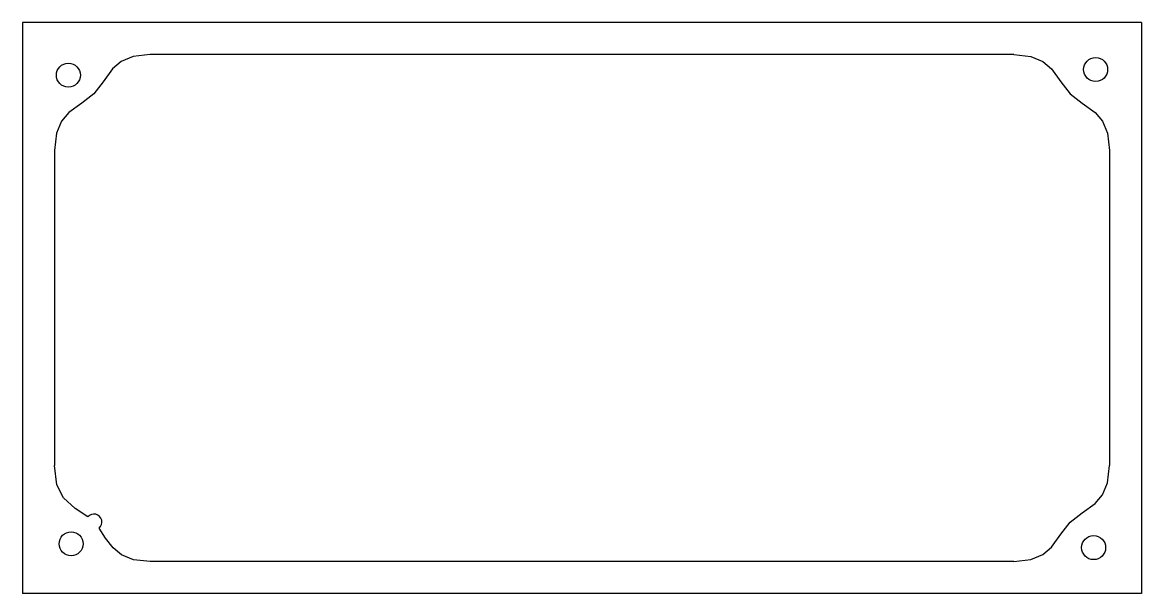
# Model space of a CAD drawing. Extents: x -49 to 91, y -59 to 12.
import ezdxf

# ---------------------------------------------------------------- set-up
doc = ezdxf.new("R2010")
doc.units = 0
doc.header["$MEASUREMENT"] = 0
doc.layers.add('VISIBLE', color=7, linetype='CONTINUOUS')

msp = doc.modelspace()

# ---------------------------------------------------------------- linework, layer by layer
at = {"layer": 'VISIBLE'}
for p, q in [((90.82, 12.4), (-49.2, 12.4)), ((-49.2, 12.4), (-49.2, -59.03)), ((90.82, 12.4), (90.82, -59.03)), ((74.82, 8.4), (-33.2, 8.4)), ((-45.2, -3.6), (-45.2, -43.03)), ((86.82, -3.6), (86.82, -43.03)), ((74.82, -55.03), (-33.2, -55.03)), ((90.82, -59.03), (-49.2, -59.03))]:
    msp.add_line(p, q, dxfattribs=at)
at = {"layer": 'VISIBLE', "flags": 128}
for points in [[(-33.2, 8.4), (-35.34, 8.15), (-36.86, 7.51), (-37.94, 6.58), (-39.11, 4.96), (-40.25, 3.45), (-41.76, 2.31), (-43.38, 1.14), (-44.31, 0.06), (-44.95, -1.46), (-45.2, -3.6)], [(74.82, 8.4), (76.96, 8.15), (78.48, 7.51), (79.56, 6.58), (80.73, 4.96), (81.87, 3.45), (83.38, 2.31), (85, 1.14), (85.93, 0.06), (86.57, -1.46), (86.82, -3.6)], [(-41.02, -49.44), (-42.59, -48.39), (-44.06, -47.04), (-44.88, -45.42), (-45.2, -43.03)], [(74.82, -55.03), (76.96, -54.78), (78.48, -54.14), (79.56, -53.21), (80.73, -51.59), (81.87, -50.08), (83.38, -48.94), (85, -47.77), (85.93, -46.69), (86.57, -45.17), (86.82, -43.03)], [(-33.2, -55.03), (-35.28, -54.8), (-36.78, -54.18), (-37.86, -53.3), (-38.8, -52.08), (-39.61, -50.85)]]:
    msp.add_lwpolyline(points, dxfattribs=at)
at = {"layer": 'VISIBLE'}
for centre in [(-43.45, 5.8), (85.07, 6.5), (-43.1, -52.8), (84.82, -53.28)]:
    msp.add_circle(centre, 1.5, dxfattribs=at)
msp.add_arc((-40.25, -50.08), 1, 309.7332, 140.2668, dxfattribs=at)

doc.saveas('drawing.dxf')
